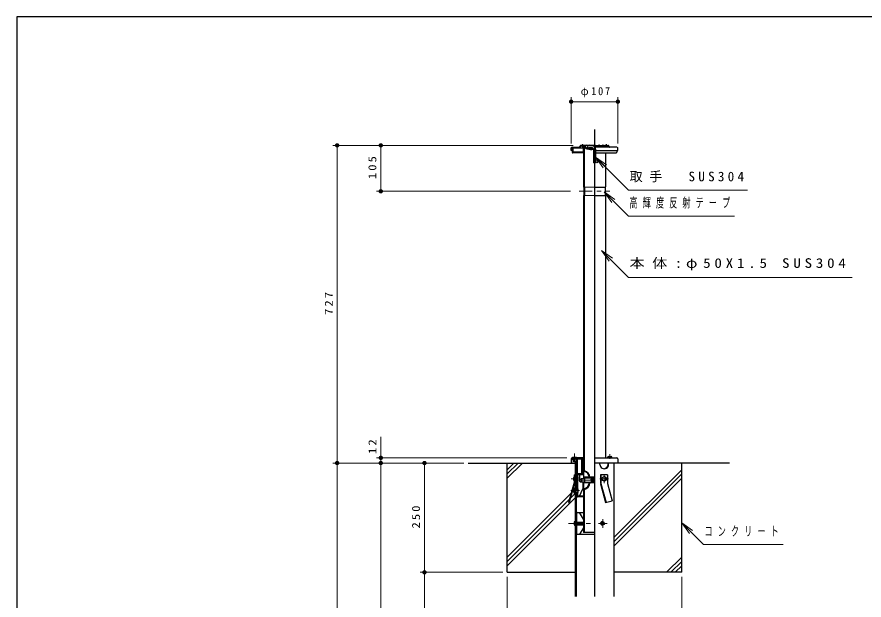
# Model space of a CAD drawing. Units: millimetres on the paper, scale 1:10. Extents: x -365 to 12, y -47 to 257.
# Drawn here: x -365 to -171, y 123.6 to 257 of the extents above; entities that cross this region are included whole.
import ezdxf

# ---------------------------------------------------------------- set-up
doc = ezdxf.new("R2010")
doc.units = ezdxf.units.MM
doc.linetypes.add('USER1', pattern=[4.5, 2.5, -2])
doc.linetypes.add('USER2', pattern=[6, 3, -1, 1, -1])
doc.layers.add('LY_1', color=3, linetype='Continuous', lineweight=25)
doc.layers.add('LY_2', color=7, linetype='Continuous', lineweight=13)
doc.styles.add('ＭＳ ゴシック', font='')
doc.styles.get('ＭＳ ゴシック').set_extended_font_data('MS Gothic')

# ---------------------------------------------------------------- blocks, each defined once
blk = doc.blocks.new('filled_dot')
at = {"color": 0, "linetype": 'Continuous', "lineweight": -2, "const_width": 1.25}
blk.add_lwpolyline([(-0.625, 0, 1), (0.625, 0, 1)], format="xyb", close=True, dxfattribs=at)

msp = doc.modelspace()

# ---------------------------------------------------------------- linework, layer by layer
at = {"layer": 'LY_1', "color": 7, "lineweight": 13}
for p, q in [((-238.104, 228.012), (-238.104, 238.612)), ((-227.404, 228.012), (-227.404, 238.612)), ((-238.104, 237.612), (-227.404, 237.612)), ((-238.254, 227.612), (-292.684, 227.612)), ((-291.684, 154.912), (-291.684, 227.612)), ((-237.614, 227.612), (-282.684, 227.612)), ((-281.684, 217.112), (-281.684, 227.612)), ((-230.736, 222.468), (-232.504, 224.943)), ((-232.504, 224.943), (-230.029, 223.175)), ((-232.504, 224.943), (-230.383, 222.821)), ((-238.254, 217.112), (-282.684, 217.112)), ((-228.771, 214.502), (-230.538, 216.977)), ((-230.538, 216.977), (-228.064, 215.209)), ((-230.538, 216.977), (-228.417, 214.856)), ((-229.369, 201.101), (-231.137, 203.576)), ((-231.137, 203.576), (-228.662, 201.808)), ((-231.137, 203.576), (-229.016, 201.455)), ((-281.684, 154.912), (-281.684, 160.912)), ((-239.104, 156.112), (-282.684, 156.112)), ((-262.684, 154.912), (-292.684, 154.912)), ((-291.684, 55.912), (-291.684, 154.912)), ((-262.684, 154.912), (-282.684, 154.912)), ((-281.684, 65.912), (-281.684, 154.912)), ((-271.684, 129.912), (-271.684, 154.912)), ((-252.754, 151.422), (-249.264, 154.912)), ((-252.754, 152.412), (-250.254, 154.912)), ((-252.754, 153.402), (-251.244, 154.912)), ((-228.304, 137.852), (-212.754, 153.402)), ((-228.304, 136.862), (-212.754, 152.412)), ((-228.304, 135.872), (-212.754, 151.422)), ((-252.754, 133.402), (-237.204, 148.952)), ((-252.754, 132.412), (-237.204, 147.962)), ((-252.754, 131.422), (-237.204, 146.972)), ((-210.986, 138.78), (-212.754, 141.255)), ((-212.754, 141.255), (-210.279, 139.487)), ((-212.754, 141.255), (-210.633, 139.134)), ((-216.244, 129.912), (-212.754, 133.402)), ((-215.254, 129.912), (-212.754, 132.412)), ((-214.264, 129.912), (-212.754, 131.422)), ((-253.754, 129.912), (-272.684, 129.912)), ((-271.684, 65.912), (-271.684, 129.912)), ((-252.754, 128.912), (-252.754, 118.912)), ((-212.754, 128.912), (-212.754, 118.912))]:
    msp.add_line(p, q, dxfattribs=at)
at = {"layer": 'LY_1'}
for p, q in [((-232.754, 231.216), (-232.754, 124.358)), ((-238.104, 226.412), (-238.104, 227.012)), ((-237.904, 227.212), (-236.254, 227.212)), ((-237.904, 227.012), (-235.384, 227.012)), ((-237.904, 226.412), (-237.904, 227.012)), ((-237.864, 227.012), (-237.864, 226.032)), ((-237.744, 227.012), (-237.744, 226.032)), ((-236.114, 227.302), (-236.034, 227.492)), ((-235.924, 227.232), (-235.854, 227.412)), ((-232.754, 227.612), (-235.854, 227.612)), ((-235.104, 227.412), (-235.854, 227.412)), ((-235.384, 227.412), (-235.384, 226.032)), ((-235.264, 227.412), (-235.264, 226.032)), ((-235.254, 227.412), (-235.254, 218.132)), ((-235.104, 227.412), (-235.104, 218.132)), ((-234.884, 227.022), (-235.104, 227.412)), ((-234.704, 227.122), (-234.924, 227.512)), ((-234.534, 227.012), (-234.384, 227.012)), ((-233.254, 227.512), (-234.154, 227.512)), ((-233.254, 227.012), (-234.154, 227.012)), ((-232.754, 227.612), (-229.654, 227.612)), ((-227.604, 227.212), (-232.654, 227.212)), ((-229.384, 227.302), (-229.464, 227.492)), ((-227.404, 226.412), (-227.404, 227.012)), ((-237.904, 226.412), (-238.104, 226.412)), ((-235.384, 226.032), (-237.744, 226.032)), ((-235.384, 225.912), (-237.744, 225.912)), ((-234.534, 226.812), (-234.384, 226.812)), ((-233.004, 226.762), (-233.004, 223.612)), ((-232.504, 226.762), (-232.504, 223.612)), ((-232.504, 226.412), (-227.404, 226.412)), ((-232.504, 225.912), (-227.764, 225.912)), ((-230.254, 225.912), (-230.254, 218.132)), ((-227.644, 226.412), (-227.644, 226.032)), ((-232.504, 223.612), (-233.004, 223.612)), ((-235.184, 218.062), (-235.184, 216.162)), ((-235.034, 218.062), (-235.034, 216.162)), ((-232.754, 218.062), (-230.324, 218.062)), ((-230.324, 218.062), (-230.324, 216.162)), ((-235.254, 216.092), (-235.254, 151.412)), ((-235.104, 216.092), (-235.104, 153.232)), ((-232.754, 216.162), (-230.324, 216.162)), ((-230.254, 216.092), (-230.254, 156.112)), ((-238.104, 155.892), (-238.104, 154.912)), ((-237.984, 155.892), (-237.984, 154.912)), ((-237.554, 155.812), (-237.954, 155.812)), ((-237.954, 155.812), (-237.954, 155.692)), ((-237.674, 155.692), (-237.954, 155.692)), ((-237.844, 156.112), (-237.884, 156.112)), ((-237.844, 155.992), (-237.884, 155.992)), ((-237.844, 155.992), (-237.664, 155.812)), ((-237.764, 156.082), (-237.604, 155.912)), ((-237.754, 156.112), (-237.754, 156.212)), ((-236.854, 156.212), (-237.754, 156.212)), ((-237.754, 156.112), (-237.554, 155.912)), ((-236.854, 156.112), (-237.754, 156.112)), ((-237.674, 155.692), (-237.674, 155.612)), ((-237.554, 155.612), (-237.674, 155.612)), ((-237.604, 155.912), (-237.004, 155.912)), ((-237.554, 155.912), (-237.554, 155.212)), ((-237.554, 155.692), (-237.554, 155.612)), ((-237.054, 155.212), (-237.554, 155.212)), ((-237.204, 155.212), (-237.204, 124.358)), ((-236.854, 156.112), (-237.054, 155.912)), ((-237.054, 155.912), (-237.054, 155.212)), ((-235.434, 155.812), (-237.054, 155.812)), ((-237.054, 155.692), (-237.054, 155.612)), ((-237.054, 155.612), (-236.934, 155.612)), ((-236.834, 156.082), (-237.004, 155.912)), ((-236.754, 155.992), (-236.934, 155.812)), ((-236.934, 155.692), (-236.874, 155.692)), ((-236.934, 155.692), (-236.934, 155.612)), ((-236.934, 155.612), (-236.934, 151.562)), ((-236.874, 155.692), (-236.874, 151.562)), ((-236.854, 156.112), (-236.854, 156.212)), ((-235.254, 156.112), (-236.754, 156.112)), ((-235.524, 155.992), (-236.754, 155.992)), ((-236.754, 155.692), (-236.754, 151.562)), ((-235.754, 155.712), (-235.754, 152.512)), ((-235.754, 155.712), (-235.464, 155.712)), ((-235.554, 155.712), (-235.554, 152.512)), ((-235.524, 155.512), (-235.424, 155.862)), ((-235.524, 155.512), (-235.404, 155.482)), ((-235.404, 155.482), (-235.304, 155.832)), ((-235.404, 155.482), (-235.254, 155.482)), ((-235.344, 155.712), (-235.254, 155.712)), ((-235.254, 155.992), (-235.324, 155.992)), ((-235.314, 155.812), (-235.254, 155.812)), ((-232.754, 156.112), (-227.624, 156.112)), ((-229.754, 156.212), (-229.754, 156.112)), ((-229.554, 156.412), (-228.954, 156.412)), ((-228.754, 156.212), (-228.754, 156.112)), ((-227.404, 155.892), (-227.404, 154.912)), ((-261.684, 154.912), (-237.204, 154.912)), ((-252.754, 129.912), (-252.754, 154.912)), ((-201.824, 154.912), (-232.754, 154.912)), ((-231.524, 154.612), (-231.524, 154.912)), ((-229.624, 154.612), (-229.624, 154.912)), ((-229.524, 154.612), (-229.524, 154.912)), ((-228.304, 154.912), (-228.304, 124.358)), ((-212.754, 129.912), (-212.754, 154.912)), ((-237.504, 151.712), (-237.404, 151.712)), ((-237.404, 152.212), (-237.404, 150.432)), ((-237.404, 152.212), (-237.304, 152.212)), ((-237.304, 152.212), (-237.304, 150.412)), ((-237.304, 151.942), (-237.204, 151.942)), ((-237.204, 151.562), (-236.654, 151.562)), ((-236.874, 151.562), (-236.754, 151.562)), ((-236.704, 152.512), (-235.474, 152.512)), ((-236.704, 152.512), (-236.704, 152.312)), ((-236.704, 152.312), (-235.474, 152.312)), ((-236.554, 151.742), (-236.654, 151.562)), ((-236.624, 152.312), (-235.404, 152.312)), ((-236.624, 152.312), (-236.624, 151.632)), ((-236.554, 151.742), (-236.554, 150.882)), ((-236.194, 152.312), (-236.194, 150.912)), ((-235.704, 151.412), (-235.704, 150.612)), ((-235.704, 151.412), (-235.054, 151.412)), ((-235.474, 152.512), (-235.254, 152.512)), ((-235.474, 152.512), (-235.474, 152.312)), ((-235.474, 152.312), (-235.254, 152.312)), ((-235.154, 151.532), (-235.054, 151.652)), ((-235.154, 151.532), (-235.154, 151.472)), ((-235.154, 151.472), (-235.054, 151.472)), ((-232.754, 151.652), (-235.054, 151.652)), ((-232.754, 151.532), (-235.054, 151.532)), ((-235.054, 151.532), (-235.054, 150.502)), ((-235.054, 151.512), (-233.554, 151.512)), ((-234.004, 151.652), (-233.854, 151.652)), ((-233.554, 151.012), (-233.454, 151.532)), ((-233.554, 151.512), (-233.554, 150.512)), ((-233.454, 151.532), (-233.274, 150.502)), ((-233.274, 150.502), (-233.094, 151.532)), ((-233.094, 151.532), (-232.914, 150.502)), ((-232.914, 150.502), (-232.754, 151.432)), ((-231.374, 152.212), (-231.374, 150.212)), ((-229.774, 152.212), (-231.374, 152.212)), ((-231.274, 152.212), (-231.274, 150.212)), ((-229.774, 152.212), (-229.774, 150.212)), ((-237.404, 150.432), (-238.684, 145.922)), ((-237.304, 150.412), (-238.584, 145.892)), ((-237.504, 150.912), (-237.404, 150.912)), ((-237.304, 150.682), (-237.204, 150.682)), ((-237.204, 151.062), (-236.654, 151.062)), ((-236.934, 151.062), (-236.934, 148.862)), ((-236.874, 151.062), (-236.874, 148.862)), ((-236.874, 151.062), (-236.754, 151.062)), ((-236.754, 151.062), (-236.754, 148.862)), ((-236.554, 150.882), (-236.654, 151.062)), ((-236.624, 151.002), (-236.624, 148.932)), ((-235.914, 150.612), (-235.304, 150.612)), ((-235.404, 150.612), (-235.404, 149.012)), ((-235.304, 150.612), (-235.054, 150.612)), ((-235.254, 150.612), (-235.254, 139.012)), ((-235.154, 150.552), (-235.054, 150.552)), ((-235.154, 150.502), (-235.154, 150.552)), ((-235.154, 150.502), (-235.054, 150.382)), ((-235.054, 150.512), (-233.554, 150.512)), ((-232.754, 150.502), (-235.054, 150.502)), ((-232.754, 150.382), (-235.054, 150.382)), ((-234.004, 150.372), (-233.854, 150.372)), ((-231.374, 150.192), (-230.214, 145.872)), ((-231.274, 150.212), (-230.114, 145.892)), ((-229.774, 150.212), (-228.714, 146.272)), ((-237.504, 149.012), (-237.404, 149.012)), ((-237.504, 148.212), (-237.404, 148.212)), ((-237.404, 149.242), (-237.404, 147.982)), ((-237.404, 149.242), (-237.204, 149.242)), ((-237.404, 147.982), (-237.204, 147.982)), ((-237.304, 149.242), (-237.304, 147.982)), ((-237.204, 148.862), (-236.654, 148.862)), ((-237.204, 148.362), (-236.654, 148.362)), ((-236.934, 148.362), (-236.934, 141.462)), ((-236.874, 148.362), (-236.874, 147.512)), ((-236.754, 148.362), (-236.754, 147.512)), ((-236.554, 149.042), (-236.654, 148.862)), ((-236.554, 148.182), (-236.654, 148.362)), ((-236.624, 148.302), (-236.624, 147.612)), ((-236.554, 149.042), (-236.554, 148.182)), ((-236.194, 147.312), (-235.404, 149.012)), ((-235.104, 148.802), (-235.104, 139.012)), ((-238.684, 145.922), (-238.584, 145.892)), ((-235.254, 147.312), (-236.554, 147.312)), ((-235.254, 147.192), (-236.554, 147.192)), ((-235.954, 147.312), (-235.954, 147.192)), ((-230.214, 145.872), (-228.714, 146.272)), ((-236.604, 143.612), (-235.254, 143.612)), ((-235.304, 142.112), (-236.164, 143.612)), ((-236.904, 143.312), (-236.904, 138.912)), ((-235.304, 142.112), (-235.304, 140.112)), ((-235.304, 142.112), (-235.254, 142.112)), ((-237.304, 141.512), (-237.204, 141.512)), ((-237.304, 140.712), (-237.204, 140.712)), ((-237.204, 141.462), (-236.904, 141.462)), ((-237.204, 141.412), (-235.304, 141.412)), ((-237.204, 140.812), (-235.304, 140.812)), ((-237.204, 140.762), (-236.904, 140.762)), ((-236.934, 140.762), (-236.934, 124.358)), ((-236.904, 141.362), (-235.304, 141.362)), ((-236.904, 140.862), (-235.304, 140.862)), ((-235.304, 140.112), (-236.164, 138.612)), ((-235.604, 141.412), (-235.604, 140.812)), ((-235.304, 140.112), (-235.254, 140.112)), ((-230.924, 141.162), (-231.174, 141.162)), ((-230.924, 141.062), (-231.174, 141.062)), ((-230.924, 141.412), (-230.924, 141.162)), ((-230.924, 141.062), (-230.924, 140.822)), ((-230.824, 141.412), (-230.824, 141.162)), ((-230.574, 141.162), (-230.824, 141.162)), ((-230.824, 141.062), (-230.824, 140.822)), ((-230.574, 141.062), (-230.824, 141.062)), ((-236.604, 138.612), (-232.754, 138.612)), ((-232.754, 139.012), (-235.254, 139.012)), ((-252.754, 129.912), (-237.204, 129.912)), ((-212.754, 129.912), (-228.304, 129.912))]:
    msp.add_line(p, q, dxfattribs=at)
at = {"layer": 'LY_1', "color": 7, "linetype": 'USER2', "lineweight": 13}
for p, q in [((-235.474, 227.912), (-235.474, 227.202)), ((-230.024, 227.912), (-230.024, 227.292)), ((-236.254, 217.112), (-229.254, 217.112)), ((-237.304, 157.112), (-237.304, 155.112)), ((-229.254, 156.912), (-229.254, 155.912)), ((-238.064, 151.312), (-236.454, 151.312)), ((-229.524, 151.312), (-231.524, 151.312)), ((-230.524, 152.312), (-230.524, 150.312)), ((-232.754, 151.012), (-236.504, 151.012)), ((-238.204, 148.612), (-236.204, 148.612)), ((-230.874, 142.112), (-230.874, 140.112)), ((-238.694, 141.112), (-232.754, 141.112)), ((-229.874, 141.112), (-231.874, 141.112))]:
    msp.add_line(p, q, dxfattribs=at)
at = {"layer": 'LY_1', "color": 7, "linetype": 'USER1', "lineweight": 13}
for p, q in [((-235.184, 218.062), (-232.754, 218.062)), ((-235.184, 216.162), (-232.754, 216.162))]:
    msp.add_line(p, q, dxfattribs=at)
at = {"layer": 'LY_1', "color": 7, "lineweight": 13}
for points in [[(-232.504, 224.943), (-224.942, 217.381), (-197.731, 217.381)], [(-230.538, 216.977), (-224.942, 211.381), (-200.731, 211.381)], [(-231.137, 203.576), (-224.942, 197.381), (-173.731, 197.381)], [(-212.754, 141.255), (-207.774, 136.275), (-189.563, 136.275)]]:
    msp.add_lwpolyline(points, dxfattribs=at)
at = {"layer": 'LY_1'}
for centre, radius in [((-232.249, 223.864), 0.25), ((-230.524, 151.314), 0.5), ((-230.874, 141.114), 0.4)]:
    msp.add_circle(centre, radius, dxfattribs=at)
for centre, radius, start, end in [((-237.899, 227.014), 0.2, 90, 179.99998), ((-236.249, 227.364), 0.15, 270.00002, 337.37924), ((-236.249, 227.364), 0.35, 270.00002, 337.38033), ((-235.849, 227.414), 0.2, 89.99998, 157.38116), ((-235.474, 227.404), 0.29, 46.39853, 133.60149), ((-235.276, 227.404), 0.29, 46.39853, 133.60149), ((-235.099, 227.414), 0.2, 28.96736, 89.99998), ((-234.683, 227.404), 0.29, 46.39853, 133.60149), ((-234.531, 227.214), 0.4, 208.9649, 270.00002), ((-234.531, 227.214), 0.2, 208.96733, 270.00002), ((-234.149, 227.264), 0.25, 90, 270.00003), ((-234.387, 226.814), 0.2, 69.15488, 89.99998), ((-233.549, 229.014), 2.154, 249.15616, 283.33742), ((-233.796, 227.404), 0.29, 46.39853, 133.60149), ((-233.249, 226.764), 0.75, 0, 89.99998), ((-233.249, 226.764), 0.25, 0, 89.99998), ((-232.749, 227.404), 0.29, 46.39853, 133.60149), ((-231.703, 227.404), 0.29, 46.39853, 133.60149), ((-230.815, 227.404), 0.29, 46.39853, 133.60149), ((-230.222, 227.404), 0.29, 46.39853, 133.60149), ((-230.024, 227.404), 0.29, 46.39853, 133.60149), ((-229.649, 227.414), 0.2, 22.61886, 89.99998), ((-229.249, 227.364), 0.15, 202.62075, 270.00002), ((-227.599, 227.014), 0.2, 0, 89.99998), ((-237.739, 226.034), 0.12, 179.99998, 270.00003), ((-235.379, 226.034), 0.12, 270.00002, 0), ((-233.549, 229.014), 2.354, 249.15605, 283.51129), ((-227.759, 226.034), 0.12, 270.00002, 0), ((-235.179, 218.134), 0.07, 179.99998, 270.00003), ((-235.029, 218.134), 0.07, 179.99998, 270.00003), ((-230.319, 218.134), 0.07, 270.00002, 0), ((-235.179, 216.094), 0.07, 90, 179.99998), ((-235.029, 216.094), 0.07, 90, 179.99998), ((-230.319, 216.094), 0.07, 0, 89.99998), ((-237.879, 155.894), 0.22, 90, 179.99998), ((-237.879, 155.894), 0.1, 90, 179.99998), ((-237.849, 155.994), 0.12, 45, 89.99998), ((-237.669, 155.694), 0.12, 0, 89.99998), ((-236.929, 155.694), 0.12, 90, 179.99998), ((-236.874, 155.694), 0.12, 0, 89.99998), ((-236.749, 155.994), 0.12, 89.99998, 135.00001), ((-235.519, 155.894), 0.22, 343.98801, 89.99998), ((-235.519, 155.894), 0.1, 343.98615, 89.99998), ((-229.549, 156.214), 0.2, 90, 179.99998), ((-228.949, 156.214), 0.2, 0, 89.99998), ((-227.619, 155.894), 0.22, 0, 89.99998), ((-230.524, 154.614), 1, 179.99998, 0.00001), ((-230.624, 154.614), 1, 272.86616, 0), ((-236.749, 151.314), 0.85, 151.92791, 208.0721), ((-235.499, 151.014), 0.45, 116.38783, 243.61219), ((-234.999, 153.227), 0.25, 179.99998, 256.94259), ((-234.999, 153.227), 0.1, 179.99998, 256.94344), ((-235.364, 151.654), 1.365, 0, 76.94242), ((-235.364, 151.654), 1.515, 0, 76.94251), ((-230.624, 151.314), 0.5, 0, 84.26053), ((-230.624, 151.314), 0.5, 275.73947, 0), ((-235.894, 150.914), 0.3, 179.99998, 270.00003), ((-235.364, 150.374), 1.365, 283.05758, 0), ((-235.364, 150.374), 1.515, 283.05749, 0), ((-236.749, 148.614), 0.85, 151.92791, 208.0721), ((-236.554, 147.514), 0.32, 179.99998, 270.00003), ((-236.554, 147.514), 0.2, 179.99998, 270.00003), ((-236.319, 147.614), 0.3, 179.99998, 270.00003), ((-234.999, 148.801), 0.25, 103.05744, 179.99998), ((-234.999, 148.801), 0.1, 103.05659, 179.99998), ((-236.599, 143.314), 0.3, 90, 179.99998), ((-236.549, 141.114), 0.85, 151.92791, 208.0721), ((-230.974, 141.114), 0.4, 82.81888, 277.18113), ((-230.874, 141.114), 0.3, 170.40547, 189.59454), ((-230.874, 141.114), 0.3, 80.40545, 99.59457), ((-230.874, 141.114), 0.3, 260.40543, 279.59455), ((-230.874, 141.114), 0.3, 0, 9.59455), ((-230.874, 141.114), 0.3, 350.40545, 0), ((-236.599, 138.914), 0.3, 179.99998, 270.00003)]:
    msp.add_arc(centre, radius, start, end, dxfattribs=at)
at = {"layer": 'LY_2', "color": 20, "lineweight": 25}
for p, q in [((0, 257), (-365, 257)), ((-365, 257), (-365, 0))]:
    msp.add_line(p, q, dxfattribs=at)

# ---------------------------------------------------------------- block references
at = {"layer": 'LY_1', "color": 7, "lineweight": 13, "xscale": 0.4, "yscale": 0.4}
msp.add_blockref('filled_dot', (-238.104, 237.612), dxfattribs=at)
for p, rotation in [((-227.404, 237.612), 180), ((-291.684, 227.612), 270), ((-281.684, 227.612), 270), ((-281.684, 217.112), 90), ((-291.684, 154.912), 90), ((-291.684, 154.912), 270), ((-281.684, 156.112), 270), ((-281.684, 154.912), 270), ((-281.684, 154.912), 90), ((-271.684, 154.912), 270), ((-271.684, 129.912), 90), ((-271.684, 129.912), 270)]:
    msp.add_blockref('filled_dot', p, dxfattribs=dict(at, rotation=rotation))

# ---------------------------------------------------------------- texts
at = {"layer": 'LY_1', "color": 7, "style": 'ＭＳ ゴシック'}
for s, insert, char_height, attachment_point in [('\\T1.33;\\W0.95;φ107', (-232.347, 238.612), 1.833, 8), ('\\T1.5;取手\u3000SUS304', (-224.731, 220.381), 2.199, 4), ('\\T1.64;\\W0.6;高輝度反射テープ', (-224.731, 214.381), 2.199, 4), ('\\T1.5;\\W1.15;本体:φ50X1.5\\~SUS304', (-224.731, 200.381), 2.199, 4), ('\\T1.64;\\W0.6;コンクリート', (-207.563, 139.275), 2.199, 4)]:
    msp.add_mtext(s, dxfattribs=dict(at, insert=insert, char_height=char_height, attachment_point=attachment_point))
at = {"layer": 'LY_1', "color": 7, "char_height": 1.833, "attachment_point": 8, "rotation": 90, "style": 'ＭＳ ゴシック'}
for s, insert in [('\\T1.33;\\W1.15;105', (-282.684, 222.762)), ('\\T1.33;\\W1.15;727', (-292.684, 191.679)), ('\\T1.34;\\W1.15;12', (-282.684, 158.912)), ('\\T1.33;\\W1.15;250', (-272.684, 142.804))]:
    msp.add_mtext(s, dxfattribs=dict(at, insert=insert))

doc.saveas('drawing.dxf')
